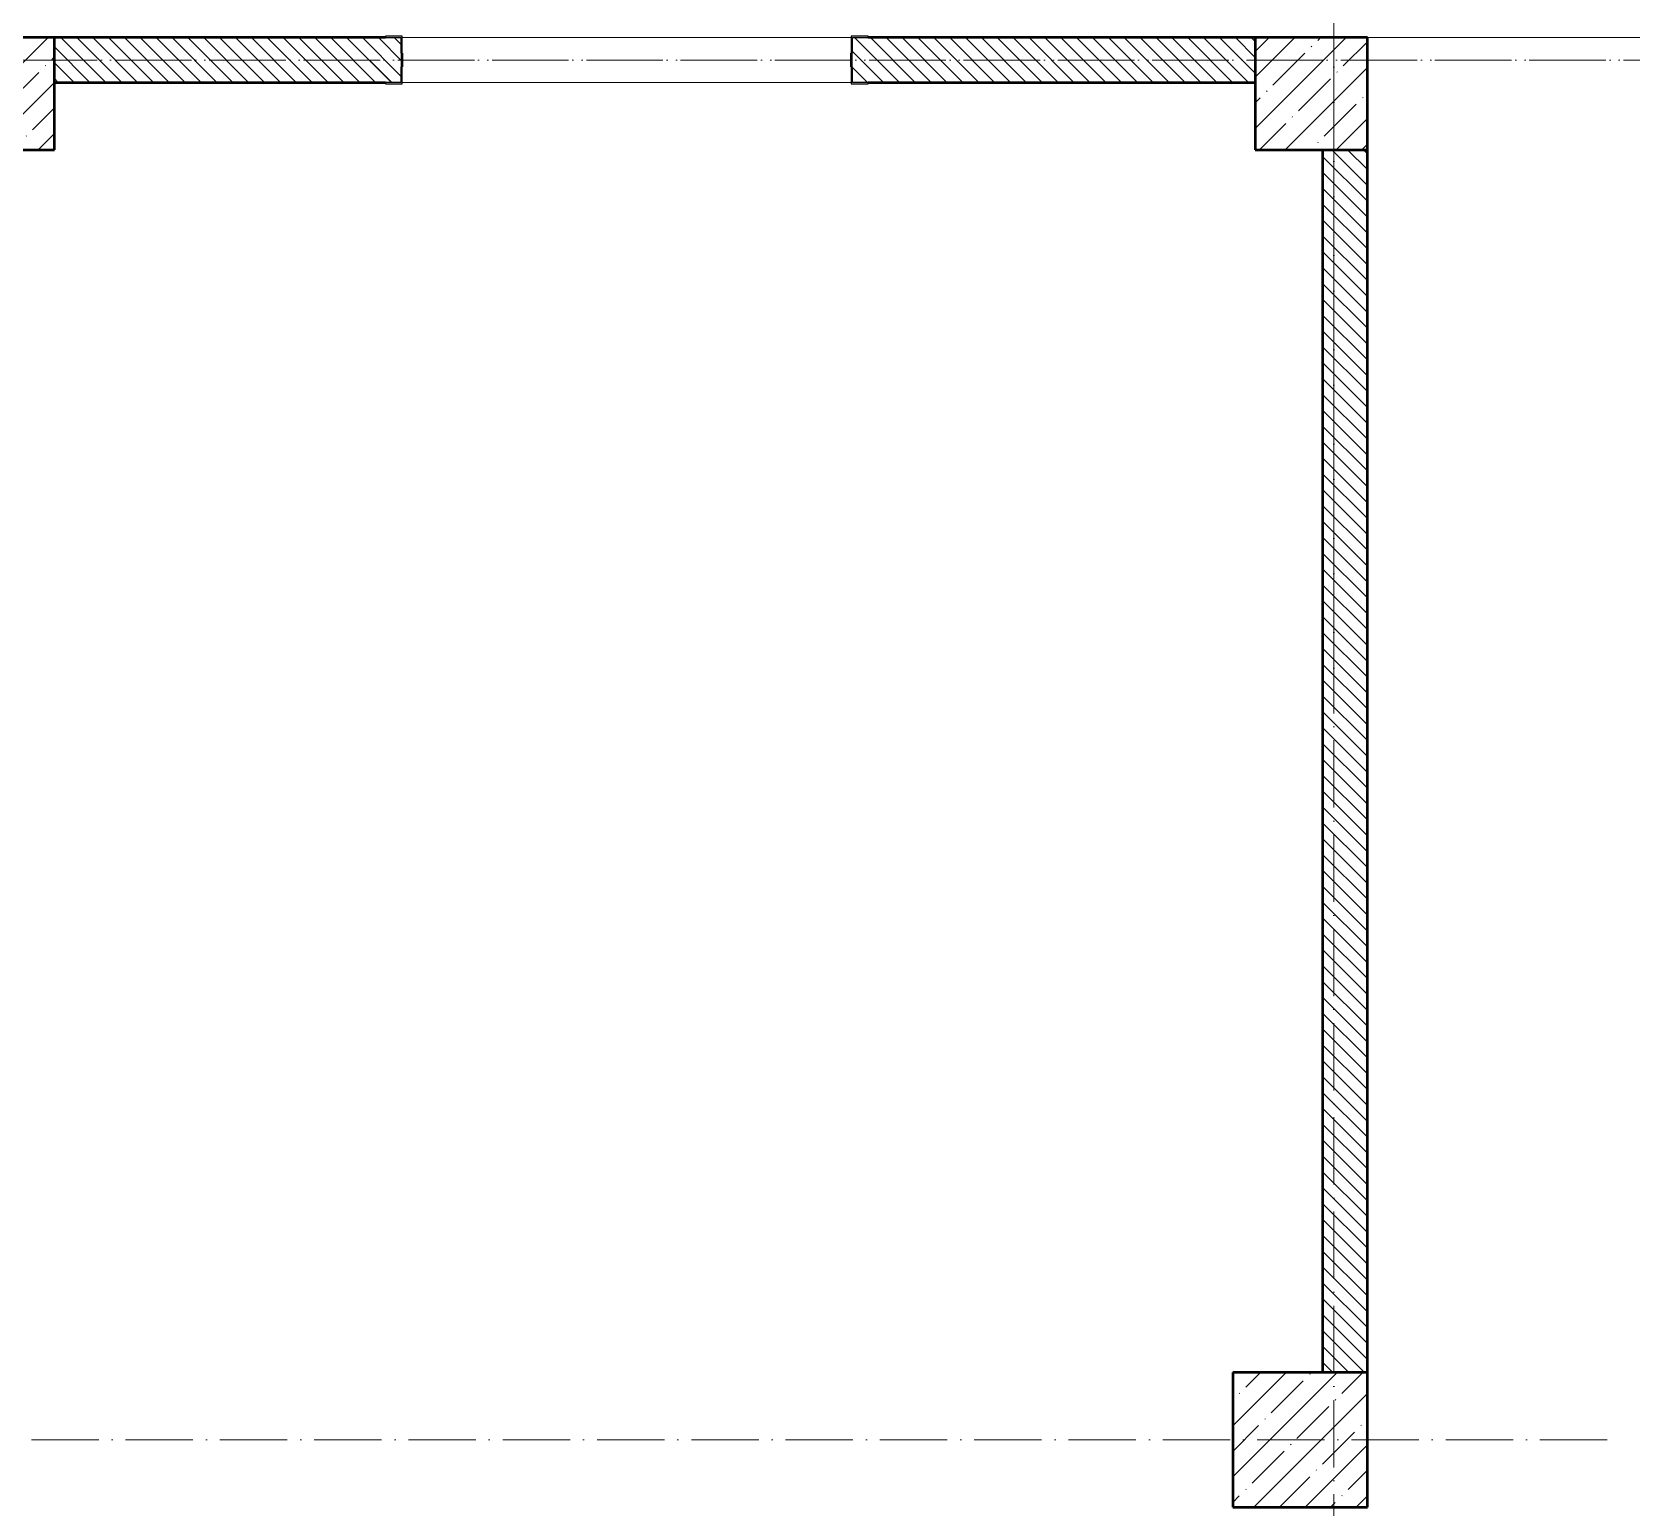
# Model space of a CAD drawing. Header units: millimetres. Extents: x -213536 to 1564669, y -45299 to 942238.
# Drawn here: x 67708 to 74833, y 495397 to 501972 of the extents above; entities that cross this region are included whole.
import ezdxf

# ---------------------------------------------------------------- set-up
doc = ezdxf.new("R2010")
doc.units = ezdxf.units.MM
doc.linetypes.add('50_200_ШТРИХ_1Т_ш5_п1_п1_', pattern=[700, 500, -100, 0, -100])
for name, color, linetype, lineweight in [('3.1) ЖБ окна 1.2 м', 102, 'Continuous', 30), ('A-FLOR-____-OTLN', 7, 'Continuous', 9), ('A-GENM-____-MCUT', 7, 'Continuous', 25), ('A-GENM-____-OTLN-1', 7, 'Continuous', 25), ('A-WALL-____-MCUT', 7, 'Continuous', 13), ('A-WALL-____-MCUT-2', 7, 'Continuous', 50), ('A-WALL-____-PATT-1', 7, 'Continuous', 9), ('I-WALL-____-OTLN', 7, 'Continuous', 9), ('S-COLS-____-MCUT', 7, 'Continuous', 50), ('S-COLS-____-OTLN', 7, 'Continuous', 9), ('S-GRID-____-OTLN-1', 7, '50_200_ШТРИХ_1Т_ш5_п1_п1_', 9)]:
    doc.layers.add(name, color=color, linetype=linetype, lineweight=lineweight)
pattern_1 = [(135, (-15591.663, 459015.94), (-35.35534, -35.35534), [])]
pattern_2 = [(45, (-89000, -42681.04), (-114.04925, 114.04925), []), (45, (-88885.95, -42681.04), (-114.04925, 114.04925), [201.613, -40.323, 3.353, -36.97])]
pattern_3 = [(45, (-83150, -42681.04), (-114.04925, 114.04925), []), (45, (-83035.95, -42681.04), (-114.04925, 114.04925), [201.613, -40.323, 3.353, -36.97])]
pattern_4 = [(135, (-15591.663, 459015.94), (-35.35534, -35.35534), [])]

# ---------------------------------------------------------------- blocks, each defined once
blk = doc.blocks.new('BSC_Колонна _Прямоугольная - 500х500-V32-АР1_План отверстий 2 этажа в осях 1-64_Ю-ЯЯ')
at = {"layer": 'S-COLS-____-OTLN'}
h = blk.add_hatch(dxfattribs=at)
h.set_pattern_fill('FP_42', color=256, style=0, pattern_type=2)
h.set_pattern_definition(pattern_2)
h.paths.add_polyline_path([(-250, -250), (250, -250), (250, 250), (-250, 250)], flags=0)
at = {"layer": 'S-COLS-____-MCUT'}
for p, q in [((250, 250), (-250, 250)), ((-250, 250), (-250, -250)), ((250, -250), (250, 250)), ((-250, -250), (250, -250))]:
    blk.add_line(p, q, dxfattribs=at)
blk = doc.blocks.new('BSC_Колонна _Прямоугольная - 500х500-V34-АР1_План отверстий 2 этажа в осях 1-64_Ю-ЯЯ')
at = {"layer": 'S-COLS-____-OTLN'}
h = blk.add_hatch(dxfattribs=at)
h.set_pattern_fill('FP_44', color=256, style=0, pattern_type=2)
h.set_pattern_definition(pattern_3)
h.paths.add_polyline_path([(-250, -250), (250, -250), (250, 250), (-250, 250)], flags=0)
at = {"layer": 'S-COLS-____-MCUT'}
for p, q in [((250, 250), (-250, 250)), ((-250, 250), (-250, -250)), ((250, -250), (250, 250)), ((-250, -250), (250, -250))]:
    blk.add_line(p, q, dxfattribs=at)
blk = doc.blocks.new('Фахверк_СКБ_Уголок - 200_3380-28509457-АР1_План отверстий 2 этажа в осях 1-64_Ю-ЯЯ')
at = {"layer": 'A-GENM-____-MCUT'}
for p, q in [((200, 156), (125, 156)), ((125, 156), (125, 81)), ((131, 81), (131, 150)), ((131, 150), (200, 150)), ((200, 150), (200, 156)), ((125, 81), (131, 81)), ((131, 19), (125, 19)), ((125, 19), (125, -56)), ((131, -50), (131, 19)), ((125, -56), (200, -56)), ((200, -50), (131, -50)), ((200, -56), (200, -50))]:
    blk.add_line(p, q, dxfattribs=at)
blk = doc.blocks.new('154_Стойка_СКБ_Уголок - СМ-2180_200-28268025-АР1_План отверстий 2 этажа в осях 1-64_Ю-ЯЯ')
at = {"layer": 'A-GENM-____-MCUT'}
for p, q in [((125, 156), (125, 81)), ((200, 156), (125, 156)), ((131, 81), (131, 150)), ((131, 150), (200, 150)), ((200, 150), (200, 156)), ((125, 81), (131, 81)), ((131, 19), (125, 19)), ((125, 19), (125, -56)), ((131, -50), (131, 19)), ((125, -56), (200, -56)), ((200, -50), (131, -50)), ((200, -56), (200, -50))]:
    blk.add_line(p, q, dxfattribs=at)
blk = doc.blocks.new('BSC_Колонна _Прямоугольная - 500х500-25642906-АР1_План отверстий 2 этажа в осях 1-64_А-ГГ')
at = {"layer": 'S-COLS-____-OTLN'}
h = blk.add_hatch(dxfattribs=at)
h.set_pattern_fill('FP_35', color=256, style=0, pattern_type=2)
h.set_pattern_definition(pattern_2)
h.paths.add_polyline_path([(-250, -250), (250, -250), (250, 250), (-250, 250)], flags=0)
at = {"layer": 'S-COLS-____-MCUT'}
for p, q in [((250, 250), (-250, 250)), ((-250, 250), (-250, -250)), ((250, -250), (250, 250)), ((-250, -250), (250, -250))]:
    blk.add_line(p, q, dxfattribs=at)
blk = doc.blocks.new('BSC_Колонна _Прямоугольная - 600х600-26981669-АР1_План отверстий 2 этажа в осях 1-64_А-ГГ')
at = {"layer": 'S-COLS-____-OTLN'}
h = blk.add_hatch(dxfattribs=at)
h.set_pattern_fill('FP_41', color=256, style=0, pattern_type=2)
h.set_pattern_definition([(45, (-88950, -36681.04), (-114.04925, 114.04925), []), (45, (-88835.95, -36681.04), (-114.04925, 114.04925), [201.613, -40.323, 3.353, -36.97])])
h.paths.add_polyline_path([(-300, -300), (300, -300), (300, 300), (-300, 300)], flags=0)
at = {"layer": 'S-COLS-____-MCUT'}
for p, q in [((300, 300), (-300, 300)), ((-300, 300), (-300, -300)), ((300, -300), (300, 300)), ((-300, -300), (300, -300))]:
    blk.add_line(p, q, dxfattribs=at)
blk = doc.blocks.new('BSC_Колонна _Прямоугольная - 500х500-V17-АР1_План отверстий 2 этажа в осях 1-64_А-ГГ')
at = {"layer": 'S-COLS-____-OTLN'}
h = blk.add_hatch(dxfattribs=at)
h.set_pattern_fill('FP_46', color=256, style=0, pattern_type=2)
h.set_pattern_definition(pattern_3)
h.paths.add_polyline_path([(-250, -250), (250, -250), (250, 250), (-250, 250)], flags=0)
at = {"layer": 'S-COLS-____-MCUT'}
for p, q in [((250, 250), (-250, 250)), ((-250, 250), (-250, -250)), ((250, -250), (250, 250)), ((-250, -250), (250, -250))]:
    blk.add_line(p, q, dxfattribs=at)
blk = doc.blocks.new('Фахверк_СКБ_Уголок - 200_3380-28509457-АР1_План отверстий 2 этажа в осях 1-64_А-ГГ')
at = {"layer": 'A-GENM-____-MCUT'}
for p, q in [((200, 156), (125, 156)), ((125, 156), (125, 81)), ((131, 81), (131, 150)), ((131, 150), (200, 150)), ((200, 150), (200, 156)), ((125, 81), (131, 81)), ((131, 19), (125, 19)), ((125, 19), (125, -56)), ((131, -50), (131, 19)), ((125, -56), (200, -56)), ((200, -50), (131, -50)), ((200, -56), (200, -50))]:
    blk.add_line(p, q, dxfattribs=at)
blk = doc.blocks.new('154_Стойка_СКБ_Уголок - СМ-2180_200-28268025-АР1_План отверстий 2 этажа в осях 1-64_А-ГГ')
at = {"layer": 'A-GENM-____-MCUT'}
for p, q in [((125, 156), (125, 81)), ((200, 156), (125, 156)), ((131, 81), (131, 150)), ((131, 150), (200, 150)), ((200, 150), (200, 156)), ((125, 81), (131, 81)), ((131, 19), (125, 19)), ((125, 19), (125, -56)), ((131, -50), (131, 19)), ((125, -56), (200, -56)), ((200, -50), (131, -50)), ((200, -56), (200, -50))]:
    blk.add_line(p, q, dxfattribs=at)
blk = doc.blocks.new('2этаж')
at = {"layer": 'S-GRID-____-OTLN-1', "color": 251, "ltscale": 0.6, "true_color": 0x636466}
for p, q in [((73508.3, 549908.8), (73508.3, 498997)), ((73508.3, 508896.9), (73508.3, 454533.3)), ((51735.1, 501847), (88482.7, 501847)), ((53374.4, 501847), (88482.7, 501847)), ((74727.1, 495697), (51735.1, 495697))]:
    blk.add_line(p, q, dxfattribs=at)

msp = doc.modelspace()

# ---------------------------------------------------------------- hatches: boundary and pattern name
at = {"layer": 'A-WALL-____-PATT-1'}
h = msp.add_hatch(dxfattribs=at)
h.set_pattern_fill('FP_6', color=256, style=0, pattern_type=2)
h.set_pattern_definition(pattern_1)
h.paths.add_polyline_path([(73158.3, 501747), (73158.3, 501947), (71364.3, 501947), (71364.3, 501878), (71358.3, 501878), (71358.3, 501816), (71364.3, 501816), (71364.3, 501747), (72768.2, 501747)], flags=0)
h.paths.add_polyline_path([(69233.2, 501747), (69352.3, 501747.8), (69352.3, 501816), (69358.3, 501816), (69358.3, 501878), (69352.3, 501878), (69352.3, 501947), (67808.3, 501947), (67808.3, 501747)], flags=0)
h = msp.add_hatch(dxfattribs=at)
h.set_pattern_fill('FP_6', color=256, style=0, pattern_type=2)
h.set_pattern_definition(pattern_4)
h.paths.add_polyline_path([(73158.3, 501747), (73158.3, 501947), (71364.3, 501947), (71364.3, 501878), (71358.3, 501878), (71358.3, 501816), (71364.3, 501816), (71364.3, 501747), (72767.9, 501747)], flags=0)
h.paths.add_polyline_path([(69352.3, 501747), (69352.3, 501816), (69358.3, 501816), (69358.3, 501878), (69352.3, 501878), (69352.3, 501947), (67808.3, 501947), (67808.3, 501747), (69283.3, 501747)], flags=0)
h = msp.add_hatch(dxfattribs=at)
h.set_pattern_fill('FP_6', color=256, style=0, pattern_type=2)
h.set_pattern_definition(pattern_1)
h.paths.add_polyline_path([(73658.3, 500497), (73658.3, 501447), (73458.3, 501447), (73458.3, 500497)], flags=0)
h = msp.add_hatch(dxfattribs=at)
h.set_pattern_fill('FP_6', color=256, style=0, pattern_type=2)
h.set_pattern_definition(pattern_4)
h.paths.add_polyline_path([(73658.3, 495997), (73658.3, 501447), (73458.3, 501447), (73458.3, 495997)], flags=0)

# ---------------------------------------------------------------- linework, layer by layer
at = {"layer": 'A-FLOR-____-OTLN'}
msp.add_line((77108.3, 501947), (73658.3, 501947), dxfattribs=at)
msp.add_line((77108.3, 501947), (73658.3, 501947), dxfattribs=at)
at = {"layer": 'A-WALL-____-MCUT'}
for p, q in [((69283.3, 501947), (67808.3, 501947)), ((73158.3, 501947), (71433.3, 501947)), ((69358.3, 501816), (69358.3, 501878)), ((71358.3, 501878), (71358.3, 501816)), ((67808.3, 501747), (69283.3, 501747)), ((71433.3, 501747), (73158.3, 501747)), ((73458.3, 501447), (73458.3, 500497)), ((73658.3, 500497), (73658.3, 501447))]:
    msp.add_line(p, q, dxfattribs=at)
at = {"layer": 'A-WALL-____-MCUT-2'}
for p, q in [((69283.3, 501947), (67808.3, 501947)), ((73158.3, 501947), (71433.3, 501947)), ((69358.3, 501816), (69358.3, 501878)), ((71358.3, 501878), (71358.3, 501816)), ((67808.3, 501747), (69283.3, 501747)), ((71433.3, 501747), (73158.3, 501747)), ((73458.3, 501447), (73458.3, 495997)), ((73658.3, 495997), (73658.3, 501447))]:
    msp.add_line(p, q, dxfattribs=at)
at = {"layer": 'I-WALL-____-OTLN'}
for p, q in [((69358.3, 501947), (71358.3, 501947)), ((69358.3, 501947), (71358.3, 501947)), ((71358.3, 501747), (69358.3, 501747)), ((71358.3, 501747), (69358.3, 501747))]:
    msp.add_line(p, q, dxfattribs=at)

# ---------------------------------------------------------------- block references
at = {"layer": '3.1) ЖБ окна 1.2 м'}
msp.add_blockref('2этаж', (0, 0), dxfattribs=at)
at = {"layer": 'A-GENM-____-OTLN-1', "rotation": 180}
for name in ['Фахверк_СКБ_Уголок - 200_3380-28509457-АР1_План отверстий 2 этажа в осях 1-64_Ю-ЯЯ', 'Фахверк_СКБ_Уголок - 200_3380-28509457-АР1_План отверстий 2 этажа в осях 1-64_А-ГГ']:
    msp.add_blockref(name, (69483.3, 501897), dxfattribs=at)
at = {"layer": 'A-GENM-____-OTLN-1'}
for name in ['154_Стойка_СКБ_Уголок - СМ-2180_200-28268025-АР1_План отверстий 2 этажа в осях 1-64_Ю-ЯЯ', '154_Стойка_СКБ_Уголок - СМ-2180_200-28268025-АР1_План отверстий 2 этажа в осях 1-64_А-ГГ']:
    msp.add_blockref(name, (71233.3, 501797), dxfattribs=at)
at = {"layer": 'S-COLS-____-OTLN'}
for name, p in [('BSC_Колонна _Прямоугольная - 500х500-V34-АР1_План отверстий 2 этажа в осях 1-64_Ю-ЯЯ', (67558.3, 501697)), ('BSC_Колонна _Прямоугольная - 500х500-V17-АР1_План отверстий 2 этажа в осях 1-64_А-ГГ', (67558.3, 501697)), ('BSC_Колонна _Прямоугольная - 500х500-V32-АР1_План отверстий 2 этажа в осях 1-64_Ю-ЯЯ', (73408.3, 501697)), ('BSC_Колонна _Прямоугольная - 500х500-25642906-АР1_План отверстий 2 этажа в осях 1-64_А-ГГ', (73408.3, 501697)), ('BSC_Колонна _Прямоугольная - 600х600-26981669-АР1_План отверстий 2 этажа в осях 1-64_А-ГГ', (73358.3, 495697))]:
    msp.add_blockref(name, p, dxfattribs=at)

doc.saveas('drawing.dxf')
